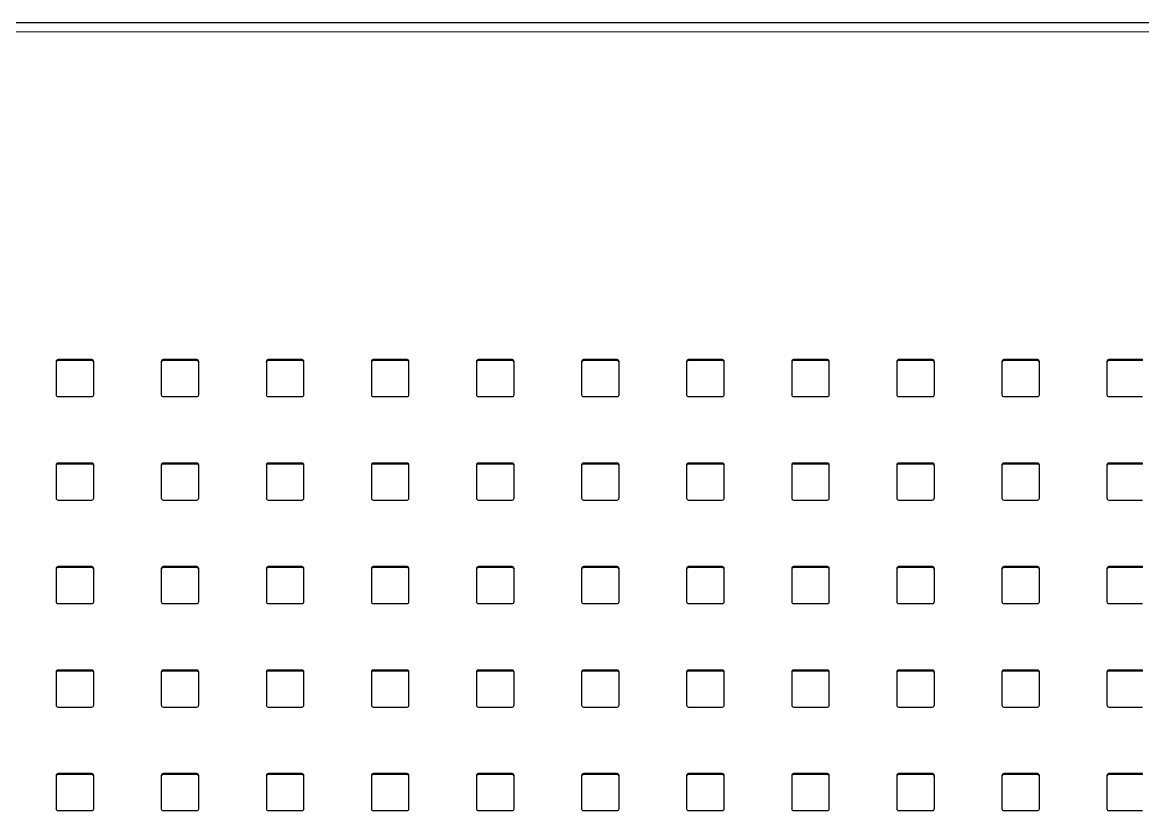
# Model space of a CAD drawing. Header units: millimetres. Extents: x -218071 to -203542, y 15363 to 51382.
# Drawn here: x -217608.8 to -217578.95, y 51361.04 to 51382.04 of the extents above; entities that cross this region are included whole.
import ezdxf

# ---------------------------------------------------------------- set-up
doc = ezdxf.new("R2010")
doc.units = ezdxf.units.MM
doc.header["$LTSCALE"] = 4
doc.layers.add('TPF-EQUIPEMENT', color=7, linetype='Continuous')

msp = doc.modelspace()

# ---------------------------------------------------------------- linework, layer by layer
at = {"layer": 'TPF-EQUIPEMENT', "color": 7, "linetype": 'Continuous', "lineweight": 25, "transparency": 33554671}
for p, q in [((-217638.703, 51382.036), (-217444.503, 51382.036)), ((-217606.952, 51373.053), (-217607.852, 51373.053)), ((-217604.152, 51373.053), (-217605.052, 51373.053)), ((-217601.352, 51373.053), (-217602.252, 51373.053)), ((-217598.552, 51373.053), (-217599.452, 51373.053)), ((-217595.752, 51373.053), (-217596.652, 51373.053)), ((-217592.952, 51373.053), (-217593.852, 51373.053)), ((-217590.152, 51373.053), (-217591.052, 51373.053)), ((-217587.352, 51373.053), (-217588.252, 51373.053)), ((-217584.552, 51373.053), (-217585.452, 51373.053)), ((-217581.752, 51373.053), (-217582.652, 51373.053)), ((-217578.952, 51373.053), (-217579.852, 51373.053)), ((-217607.902, 51373.004), (-217607.902, 51372.118)), ((-217606.952, 51373.027), (-217607.852, 51373.027)), ((-217606.902, 51372.118), (-217606.902, 51373.004)), ((-217605.102, 51373.004), (-217605.102, 51372.118)), ((-217604.152, 51373.027), (-217605.052, 51373.027)), ((-217604.102, 51372.118), (-217604.102, 51373.004)), ((-217602.302, 51373.004), (-217602.302, 51372.118)), ((-217601.352, 51373.027), (-217602.252, 51373.027)), ((-217601.302, 51372.118), (-217601.302, 51373.004)), ((-217599.502, 51373.004), (-217599.502, 51372.118)), ((-217598.552, 51373.027), (-217599.452, 51373.027)), ((-217598.502, 51372.118), (-217598.502, 51373.004)), ((-217596.702, 51373.004), (-217596.702, 51372.118)), ((-217595.752, 51373.027), (-217596.652, 51373.027)), ((-217595.702, 51372.118), (-217595.702, 51373.004)), ((-217593.902, 51373.004), (-217593.902, 51372.118)), ((-217592.952, 51373.027), (-217593.852, 51373.027)), ((-217592.902, 51372.118), (-217592.902, 51373.004)), ((-217591.102, 51373.004), (-217591.102, 51372.118)), ((-217590.152, 51373.027), (-217591.052, 51373.027)), ((-217590.102, 51372.118), (-217590.102, 51373.004)), ((-217588.302, 51373.004), (-217588.302, 51372.118)), ((-217587.352, 51373.027), (-217588.252, 51373.027)), ((-217587.302, 51372.118), (-217587.302, 51373.004)), ((-217585.502, 51373.004), (-217585.502, 51372.118)), ((-217584.552, 51373.027), (-217585.452, 51373.027)), ((-217584.502, 51372.118), (-217584.502, 51373.004)), ((-217582.702, 51373.004), (-217582.702, 51372.118)), ((-217581.752, 51373.027), (-217582.652, 51373.027)), ((-217581.702, 51372.118), (-217581.702, 51373.004)), ((-217579.902, 51373.004), (-217579.902, 51372.118)), ((-217578.952, 51373.027), (-217579.852, 51373.027)), ((-217607.852, 51372.069), (-217606.952, 51372.069)), ((-217605.052, 51372.069), (-217604.152, 51372.069)), ((-217602.252, 51372.069), (-217601.352, 51372.069)), ((-217599.452, 51372.069), (-217598.552, 51372.069)), ((-217596.652, 51372.069), (-217595.752, 51372.069)), ((-217593.852, 51372.069), (-217592.952, 51372.069)), ((-217591.052, 51372.069), (-217590.152, 51372.069)), ((-217588.252, 51372.069), (-217587.352, 51372.069)), ((-217585.452, 51372.069), (-217584.552, 51372.069)), ((-217582.652, 51372.069), (-217581.752, 51372.069)), ((-217579.852, 51372.069), (-217578.952, 51372.069)), ((-217607.902, 51370.247), (-217607.902, 51369.36)), ((-217606.952, 51370.296), (-217607.852, 51370.296)), ((-217606.952, 51370.27), (-217607.852, 51370.27)), ((-217606.902, 51369.36), (-217606.902, 51370.247)), ((-217605.102, 51370.247), (-217605.102, 51369.36)), ((-217604.152, 51370.296), (-217605.052, 51370.296)), ((-217604.152, 51370.27), (-217605.052, 51370.27)), ((-217604.102, 51369.36), (-217604.102, 51370.247)), ((-217602.302, 51370.247), (-217602.302, 51369.36)), ((-217601.352, 51370.296), (-217602.252, 51370.296)), ((-217601.352, 51370.27), (-217602.252, 51370.27)), ((-217601.302, 51369.36), (-217601.302, 51370.247)), ((-217599.502, 51370.247), (-217599.502, 51369.36)), ((-217598.552, 51370.296), (-217599.452, 51370.296)), ((-217598.552, 51370.27), (-217599.452, 51370.27)), ((-217598.502, 51369.36), (-217598.502, 51370.247)), ((-217596.702, 51370.247), (-217596.702, 51369.36)), ((-217595.752, 51370.296), (-217596.652, 51370.296)), ((-217595.752, 51370.27), (-217596.652, 51370.27)), ((-217595.702, 51369.36), (-217595.702, 51370.247)), ((-217593.902, 51370.247), (-217593.902, 51369.36)), ((-217592.952, 51370.296), (-217593.852, 51370.296)), ((-217592.952, 51370.27), (-217593.852, 51370.27)), ((-217592.902, 51369.36), (-217592.902, 51370.247)), ((-217591.102, 51370.247), (-217591.102, 51369.36)), ((-217590.152, 51370.296), (-217591.052, 51370.296)), ((-217590.152, 51370.27), (-217591.052, 51370.27)), ((-217590.102, 51369.36), (-217590.102, 51370.247)), ((-217588.302, 51370.247), (-217588.302, 51369.36)), ((-217587.352, 51370.296), (-217588.252, 51370.296)), ((-217587.352, 51370.27), (-217588.252, 51370.27)), ((-217587.302, 51369.36), (-217587.302, 51370.247)), ((-217585.502, 51370.247), (-217585.502, 51369.36)), ((-217584.552, 51370.296), (-217585.452, 51370.296)), ((-217584.552, 51370.27), (-217585.452, 51370.27)), ((-217584.502, 51369.36), (-217584.502, 51370.247)), ((-217582.702, 51370.247), (-217582.702, 51369.36)), ((-217581.752, 51370.296), (-217582.652, 51370.296)), ((-217581.752, 51370.27), (-217582.652, 51370.27)), ((-217581.702, 51369.36), (-217581.702, 51370.247)), ((-217579.902, 51370.247), (-217579.902, 51369.36)), ((-217578.952, 51370.296), (-217579.852, 51370.296)), ((-217578.952, 51370.27), (-217579.852, 51370.27)), ((-217607.852, 51369.311), (-217606.952, 51369.311)), ((-217605.052, 51369.311), (-217604.152, 51369.311)), ((-217602.252, 51369.311), (-217601.352, 51369.311)), ((-217599.452, 51369.311), (-217598.552, 51369.311)), ((-217596.652, 51369.311), (-217595.752, 51369.311)), ((-217593.852, 51369.311), (-217592.952, 51369.311)), ((-217591.052, 51369.311), (-217590.152, 51369.311)), ((-217588.252, 51369.311), (-217587.352, 51369.311)), ((-217585.452, 51369.311), (-217584.552, 51369.311)), ((-217582.652, 51369.311), (-217581.752, 51369.311)), ((-217579.852, 51369.311), (-217578.952, 51369.311)), ((-217607.902, 51367.489), (-217607.902, 51366.603)), ((-217606.952, 51367.538), (-217607.852, 51367.538)), ((-217606.952, 51367.512), (-217607.852, 51367.512)), ((-217606.902, 51366.603), (-217606.902, 51367.489)), ((-217605.102, 51367.489), (-217605.102, 51366.603)), ((-217604.152, 51367.538), (-217605.052, 51367.538)), ((-217604.152, 51367.512), (-217605.052, 51367.512)), ((-217604.102, 51366.603), (-217604.102, 51367.489)), ((-217602.302, 51367.489), (-217602.302, 51366.603)), ((-217601.352, 51367.538), (-217602.252, 51367.538)), ((-217601.352, 51367.512), (-217602.252, 51367.512)), ((-217601.302, 51366.603), (-217601.302, 51367.489)), ((-217599.502, 51367.489), (-217599.502, 51366.603)), ((-217598.552, 51367.538), (-217599.452, 51367.538)), ((-217598.552, 51367.512), (-217599.452, 51367.512)), ((-217598.502, 51366.603), (-217598.502, 51367.489)), ((-217596.702, 51367.489), (-217596.702, 51366.603)), ((-217595.752, 51367.538), (-217596.652, 51367.538)), ((-217595.752, 51367.512), (-217596.652, 51367.512)), ((-217595.702, 51366.603), (-217595.702, 51367.489)), ((-217593.902, 51367.489), (-217593.902, 51366.603)), ((-217592.952, 51367.538), (-217593.852, 51367.538)), ((-217592.952, 51367.512), (-217593.852, 51367.512)), ((-217592.902, 51366.603), (-217592.902, 51367.489)), ((-217591.102, 51367.489), (-217591.102, 51366.603)), ((-217590.152, 51367.538), (-217591.052, 51367.538)), ((-217590.152, 51367.512), (-217591.052, 51367.512)), ((-217590.102, 51366.603), (-217590.102, 51367.489)), ((-217588.302, 51367.489), (-217588.302, 51366.603)), ((-217587.352, 51367.538), (-217588.252, 51367.538)), ((-217587.352, 51367.512), (-217588.252, 51367.512)), ((-217587.302, 51366.603), (-217587.302, 51367.489)), ((-217585.502, 51367.489), (-217585.502, 51366.603)), ((-217584.552, 51367.538), (-217585.452, 51367.538)), ((-217584.552, 51367.512), (-217585.452, 51367.512)), ((-217584.502, 51366.603), (-217584.502, 51367.489)), ((-217582.702, 51367.489), (-217582.702, 51366.603)), ((-217581.752, 51367.538), (-217582.652, 51367.538)), ((-217581.752, 51367.512), (-217582.652, 51367.512)), ((-217581.702, 51366.603), (-217581.702, 51367.489)), ((-217579.902, 51367.489), (-217579.902, 51366.603)), ((-217578.952, 51367.538), (-217579.852, 51367.538)), ((-217578.952, 51367.512), (-217579.852, 51367.512)), ((-217607.852, 51366.554), (-217606.952, 51366.554)), ((-217605.052, 51366.554), (-217604.152, 51366.554)), ((-217602.252, 51366.554), (-217601.352, 51366.554)), ((-217599.452, 51366.554), (-217598.552, 51366.554)), ((-217596.652, 51366.554), (-217595.752, 51366.554)), ((-217593.852, 51366.554), (-217592.952, 51366.554)), ((-217591.052, 51366.554), (-217590.152, 51366.554)), ((-217588.252, 51366.554), (-217587.352, 51366.554)), ((-217585.452, 51366.554), (-217584.552, 51366.554)), ((-217582.652, 51366.554), (-217581.752, 51366.554)), ((-217579.852, 51366.554), (-217578.952, 51366.554)), ((-217607.902, 51364.732), (-217607.902, 51363.845)), ((-217606.952, 51364.781), (-217607.852, 51364.781)), ((-217606.952, 51364.755), (-217607.852, 51364.755)), ((-217606.902, 51363.845), (-217606.902, 51364.732)), ((-217605.102, 51364.732), (-217605.102, 51363.845)), ((-217604.152, 51364.781), (-217605.052, 51364.781)), ((-217604.152, 51364.755), (-217605.052, 51364.755)), ((-217604.102, 51363.845), (-217604.102, 51364.732)), ((-217602.302, 51364.732), (-217602.302, 51363.845)), ((-217601.352, 51364.781), (-217602.252, 51364.781)), ((-217601.352, 51364.755), (-217602.252, 51364.755)), ((-217601.302, 51363.845), (-217601.302, 51364.732)), ((-217599.502, 51364.732), (-217599.502, 51363.845)), ((-217598.552, 51364.781), (-217599.452, 51364.781)), ((-217598.552, 51364.755), (-217599.452, 51364.755)), ((-217598.502, 51363.845), (-217598.502, 51364.732)), ((-217596.702, 51364.732), (-217596.702, 51363.845)), ((-217595.752, 51364.781), (-217596.652, 51364.781)), ((-217595.752, 51364.755), (-217596.652, 51364.755)), ((-217595.702, 51363.845), (-217595.702, 51364.732)), ((-217593.902, 51364.732), (-217593.902, 51363.845)), ((-217592.952, 51364.781), (-217593.852, 51364.781)), ((-217592.952, 51364.755), (-217593.852, 51364.755)), ((-217592.902, 51363.845), (-217592.902, 51364.732)), ((-217591.102, 51364.732), (-217591.102, 51363.845)), ((-217590.152, 51364.781), (-217591.052, 51364.781)), ((-217590.152, 51364.755), (-217591.052, 51364.755)), ((-217590.102, 51363.845), (-217590.102, 51364.732)), ((-217588.302, 51364.732), (-217588.302, 51363.845)), ((-217587.352, 51364.781), (-217588.252, 51364.781)), ((-217587.352, 51364.755), (-217588.252, 51364.755)), ((-217587.302, 51363.845), (-217587.302, 51364.732)), ((-217585.502, 51364.732), (-217585.502, 51363.845)), ((-217584.552, 51364.781), (-217585.452, 51364.781)), ((-217584.552, 51364.755), (-217585.452, 51364.755)), ((-217584.502, 51363.845), (-217584.502, 51364.732)), ((-217582.702, 51364.732), (-217582.702, 51363.845)), ((-217581.752, 51364.781), (-217582.652, 51364.781)), ((-217581.752, 51364.755), (-217582.652, 51364.755)), ((-217581.702, 51363.845), (-217581.702, 51364.732)), ((-217579.902, 51364.732), (-217579.902, 51363.845)), ((-217578.952, 51364.781), (-217579.852, 51364.781)), ((-217578.952, 51364.755), (-217579.852, 51364.755)), ((-217607.852, 51363.796), (-217606.952, 51363.796)), ((-217605.052, 51363.796), (-217604.152, 51363.796)), ((-217602.252, 51363.796), (-217601.352, 51363.796)), ((-217599.452, 51363.796), (-217598.552, 51363.796)), ((-217596.652, 51363.796), (-217595.752, 51363.796)), ((-217593.852, 51363.796), (-217592.952, 51363.796)), ((-217591.052, 51363.796), (-217590.152, 51363.796)), ((-217588.252, 51363.796), (-217587.352, 51363.796)), ((-217585.452, 51363.796), (-217584.552, 51363.796)), ((-217582.652, 51363.796), (-217581.752, 51363.796)), ((-217579.852, 51363.796), (-217578.952, 51363.796)), ((-217606.952, 51362.024), (-217607.852, 51362.024)), ((-217604.152, 51362.024), (-217605.052, 51362.024)), ((-217601.352, 51362.024), (-217602.252, 51362.024)), ((-217598.552, 51362.024), (-217599.452, 51362.024)), ((-217595.752, 51362.024), (-217596.652, 51362.024)), ((-217592.952, 51362.024), (-217593.852, 51362.024)), ((-217590.152, 51362.024), (-217591.052, 51362.024)), ((-217587.352, 51362.024), (-217588.252, 51362.024)), ((-217584.552, 51362.024), (-217585.452, 51362.024)), ((-217581.752, 51362.024), (-217582.652, 51362.024)), ((-217578.952, 51362.024), (-217579.852, 51362.024)), ((-217607.902, 51361.974), (-217607.902, 51361.088)), ((-217606.952, 51361.998), (-217607.852, 51361.998)), ((-217606.902, 51361.088), (-217606.902, 51361.974)), ((-217605.102, 51361.974), (-217605.102, 51361.088)), ((-217604.152, 51361.998), (-217605.052, 51361.998)), ((-217604.102, 51361.088), (-217604.102, 51361.974)), ((-217602.302, 51361.974), (-217602.302, 51361.088)), ((-217601.352, 51361.998), (-217602.252, 51361.998)), ((-217601.302, 51361.088), (-217601.302, 51361.974)), ((-217599.502, 51361.974), (-217599.502, 51361.088)), ((-217598.552, 51361.998), (-217599.452, 51361.998)), ((-217598.502, 51361.088), (-217598.502, 51361.974)), ((-217596.702, 51361.974), (-217596.702, 51361.088)), ((-217595.752, 51361.998), (-217596.652, 51361.998)), ((-217595.702, 51361.088), (-217595.702, 51361.974)), ((-217593.902, 51361.974), (-217593.902, 51361.088)), ((-217592.952, 51361.998), (-217593.852, 51361.998)), ((-217592.902, 51361.088), (-217592.902, 51361.974)), ((-217591.102, 51361.974), (-217591.102, 51361.088)), ((-217590.152, 51361.998), (-217591.052, 51361.998)), ((-217590.102, 51361.088), (-217590.102, 51361.974)), ((-217588.302, 51361.974), (-217588.302, 51361.088)), ((-217587.352, 51361.998), (-217588.252, 51361.998)), ((-217587.302, 51361.088), (-217587.302, 51361.974)), ((-217585.502, 51361.974), (-217585.502, 51361.088)), ((-217584.552, 51361.998), (-217585.452, 51361.998)), ((-217584.502, 51361.088), (-217584.502, 51361.974)), ((-217582.702, 51361.974), (-217582.702, 51361.088)), ((-217581.752, 51361.998), (-217582.652, 51361.998)), ((-217581.702, 51361.088), (-217581.702, 51361.974)), ((-217579.902, 51361.974), (-217579.902, 51361.088)), ((-217578.952, 51361.998), (-217579.852, 51361.998)), ((-217607.852, 51361.039), (-217606.952, 51361.039)), ((-217605.052, 51361.039), (-217604.152, 51361.039)), ((-217602.252, 51361.039), (-217601.352, 51361.039)), ((-217599.452, 51361.039), (-217598.552, 51361.039)), ((-217596.652, 51361.039), (-217595.752, 51361.039)), ((-217593.852, 51361.039), (-217592.952, 51361.039)), ((-217591.052, 51361.039), (-217590.152, 51361.039)), ((-217588.252, 51361.039), (-217587.352, 51361.039)), ((-217585.452, 51361.039), (-217584.552, 51361.039)), ((-217582.652, 51361.039), (-217581.752, 51361.039)), ((-217579.852, 51361.039), (-217578.952, 51361.039))]:
    msp.add_line(p, q, dxfattribs=at)
at = {"layer": 'TPF-EQUIPEMENT', "color": 8, "linetype": 'Continuous', "lineweight": 18, "transparency": 33554671}
for p, q in [((-217638.703, 51381.788), (-217444.503, 51381.788)), ((-217607.852, 51373.027), (-217607.852, 51373.053)), ((-217606.952, 51373.027), (-217606.952, 51373.053)), ((-217605.052, 51373.027), (-217605.052, 51373.053)), ((-217604.152, 51373.027), (-217604.152, 51373.053)), ((-217602.252, 51373.027), (-217602.252, 51373.053)), ((-217601.352, 51373.027), (-217601.352, 51373.053)), ((-217599.452, 51373.027), (-217599.452, 51373.053)), ((-217598.552, 51373.027), (-217598.552, 51373.053)), ((-217596.652, 51373.027), (-217596.652, 51373.053)), ((-217595.752, 51373.027), (-217595.752, 51373.053)), ((-217593.852, 51373.027), (-217593.852, 51373.053)), ((-217592.952, 51373.027), (-217592.952, 51373.053)), ((-217591.052, 51373.027), (-217591.052, 51373.053)), ((-217590.152, 51373.027), (-217590.152, 51373.053)), ((-217588.252, 51373.027), (-217588.252, 51373.053)), ((-217587.352, 51373.027), (-217587.352, 51373.053)), ((-217585.452, 51373.027), (-217585.452, 51373.053)), ((-217584.552, 51373.027), (-217584.552, 51373.053)), ((-217582.652, 51373.027), (-217582.652, 51373.053)), ((-217581.752, 51373.027), (-217581.752, 51373.053)), ((-217579.852, 51373.027), (-217579.852, 51373.053)), ((-217578.952, 51373.027), (-217578.952, 51373.053)), ((-217607.852, 51370.27), (-217607.852, 51370.296)), ((-217606.952, 51370.27), (-217606.952, 51370.296)), ((-217605.052, 51370.27), (-217605.052, 51370.296)), ((-217604.152, 51370.27), (-217604.152, 51370.296)), ((-217602.252, 51370.27), (-217602.252, 51370.296)), ((-217601.352, 51370.27), (-217601.352, 51370.296)), ((-217599.452, 51370.27), (-217599.452, 51370.296)), ((-217598.552, 51370.27), (-217598.552, 51370.296)), ((-217596.652, 51370.27), (-217596.652, 51370.296)), ((-217595.752, 51370.27), (-217595.752, 51370.296)), ((-217593.852, 51370.27), (-217593.852, 51370.296)), ((-217592.952, 51370.27), (-217592.952, 51370.296)), ((-217591.052, 51370.27), (-217591.052, 51370.296)), ((-217590.152, 51370.27), (-217590.152, 51370.296)), ((-217588.252, 51370.27), (-217588.252, 51370.296)), ((-217587.352, 51370.27), (-217587.352, 51370.296)), ((-217585.452, 51370.27), (-217585.452, 51370.296)), ((-217584.552, 51370.27), (-217584.552, 51370.296)), ((-217582.652, 51370.27), (-217582.652, 51370.296)), ((-217581.752, 51370.27), (-217581.752, 51370.296)), ((-217579.852, 51370.27), (-217579.852, 51370.296)), ((-217578.952, 51370.27), (-217578.952, 51370.296)), ((-217607.852, 51367.512), (-217607.852, 51367.538)), ((-217606.952, 51367.512), (-217606.952, 51367.538)), ((-217605.052, 51367.512), (-217605.052, 51367.538)), ((-217604.152, 51367.512), (-217604.152, 51367.538)), ((-217602.252, 51367.512), (-217602.252, 51367.538)), ((-217601.352, 51367.512), (-217601.352, 51367.538)), ((-217599.452, 51367.512), (-217599.452, 51367.538)), ((-217598.552, 51367.512), (-217598.552, 51367.538)), ((-217596.652, 51367.512), (-217596.652, 51367.538)), ((-217595.752, 51367.512), (-217595.752, 51367.538)), ((-217593.852, 51367.512), (-217593.852, 51367.538)), ((-217592.952, 51367.512), (-217592.952, 51367.538)), ((-217591.052, 51367.512), (-217591.052, 51367.538)), ((-217590.152, 51367.512), (-217590.152, 51367.538)), ((-217588.252, 51367.512), (-217588.252, 51367.538)), ((-217587.352, 51367.512), (-217587.352, 51367.538)), ((-217585.452, 51367.512), (-217585.452, 51367.538)), ((-217584.552, 51367.512), (-217584.552, 51367.538)), ((-217582.652, 51367.512), (-217582.652, 51367.538)), ((-217581.752, 51367.512), (-217581.752, 51367.538)), ((-217579.852, 51367.512), (-217579.852, 51367.538)), ((-217578.952, 51367.512), (-217578.952, 51367.538)), ((-217607.852, 51364.755), (-217607.852, 51364.781)), ((-217606.952, 51364.755), (-217606.952, 51364.781)), ((-217605.052, 51364.755), (-217605.052, 51364.781)), ((-217604.152, 51364.755), (-217604.152, 51364.781)), ((-217602.252, 51364.755), (-217602.252, 51364.781)), ((-217601.352, 51364.755), (-217601.352, 51364.781)), ((-217599.452, 51364.755), (-217599.452, 51364.781)), ((-217598.552, 51364.755), (-217598.552, 51364.781)), ((-217596.652, 51364.755), (-217596.652, 51364.781)), ((-217595.752, 51364.755), (-217595.752, 51364.781)), ((-217593.852, 51364.755), (-217593.852, 51364.781)), ((-217592.952, 51364.755), (-217592.952, 51364.781)), ((-217591.052, 51364.755), (-217591.052, 51364.781)), ((-217590.152, 51364.755), (-217590.152, 51364.781)), ((-217588.252, 51364.755), (-217588.252, 51364.781)), ((-217587.352, 51364.755), (-217587.352, 51364.781)), ((-217585.452, 51364.755), (-217585.452, 51364.781)), ((-217584.552, 51364.755), (-217584.552, 51364.781)), ((-217582.652, 51364.755), (-217582.652, 51364.781)), ((-217581.752, 51364.755), (-217581.752, 51364.781)), ((-217579.852, 51364.755), (-217579.852, 51364.781)), ((-217578.952, 51364.755), (-217578.952, 51364.781)), ((-217607.852, 51361.998), (-217607.852, 51362.024)), ((-217606.952, 51361.998), (-217606.952, 51362.024)), ((-217605.052, 51361.998), (-217605.052, 51362.024)), ((-217604.152, 51361.998), (-217604.152, 51362.024)), ((-217602.252, 51361.998), (-217602.252, 51362.024)), ((-217601.352, 51361.998), (-217601.352, 51362.024)), ((-217599.452, 51361.998), (-217599.452, 51362.024)), ((-217598.552, 51361.998), (-217598.552, 51362.024)), ((-217596.652, 51361.998), (-217596.652, 51362.024)), ((-217595.752, 51361.998), (-217595.752, 51362.024)), ((-217593.852, 51361.998), (-217593.852, 51362.024)), ((-217592.952, 51361.998), (-217592.952, 51362.024)), ((-217591.052, 51361.998), (-217591.052, 51362.024)), ((-217590.152, 51361.998), (-217590.152, 51362.024)), ((-217588.252, 51361.998), (-217588.252, 51362.024)), ((-217587.352, 51361.998), (-217587.352, 51362.024)), ((-217585.452, 51361.998), (-217585.452, 51362.024)), ((-217584.552, 51361.998), (-217584.552, 51362.024)), ((-217582.652, 51361.998), (-217582.652, 51362.024)), ((-217581.752, 51361.998), (-217581.752, 51362.024)), ((-217579.852, 51361.998), (-217579.852, 51362.024)), ((-217578.952, 51361.998), (-217578.952, 51362.024))]:
    msp.add_line(p, q, dxfattribs=at)
at = {"layer": 'TPF-EQUIPEMENT', "color": 7, "linetype": 'Continuous', "lineweight": 25, "transparency": 33554671}
for centre, start, end in [((-217607.853, 51373.004), 89.5648, 179.5581), ((-217606.952, 51373.004), 0.4419, 90.4352), ((-217605.053, 51373.004), 89.5648, 179.5581), ((-217604.152, 51373.004), 0.4419, 90.4352), ((-217602.253, 51373.004), 89.5648, 179.5581), ((-217601.352, 51373.004), 0.4419, 90.4352), ((-217599.453, 51373.004), 89.5648, 179.5581), ((-217598.552, 51373.004), 0.4419, 90.4352), ((-217596.653, 51373.004), 89.5648, 179.5581), ((-217595.752, 51373.004), 0.4419, 90.4352), ((-217593.853, 51373.004), 89.5648, 179.5581), ((-217592.952, 51373.004), 0.4419, 90.4352), ((-217591.053, 51373.004), 89.5648, 179.5581), ((-217590.152, 51373.004), 0.4419, 90.4352), ((-217588.253, 51373.004), 89.5648, 179.5581), ((-217587.352, 51373.004), 0.4419, 90.4352), ((-217585.453, 51373.004), 89.5648, 179.5581), ((-217584.552, 51373.004), 0.4419, 90.4352), ((-217582.653, 51373.004), 89.5648, 179.5581), ((-217581.752, 51373.004), 0.4419, 90.4352), ((-217579.853, 51373.004), 89.5648, 179.5581), ((-217607.853, 51372.978), 89.5648, 179.5581), ((-217606.952, 51372.978), 0.4419, 90.4352), ((-217605.053, 51372.978), 89.5648, 179.5581), ((-217604.152, 51372.978), 0.4419, 90.4352), ((-217602.253, 51372.978), 89.5648, 179.5581), ((-217601.352, 51372.978), 0.4419, 90.4352), ((-217599.453, 51372.978), 89.5648, 179.5581), ((-217598.552, 51372.978), 0.4419, 90.4352), ((-217596.653, 51372.978), 89.5648, 179.5581), ((-217595.752, 51372.978), 0.4419, 90.4352), ((-217593.853, 51372.978), 89.5648, 179.5581), ((-217592.952, 51372.978), 0.4419, 90.4352), ((-217591.053, 51372.978), 89.5648, 179.5581), ((-217590.152, 51372.978), 0.4419, 90.4352), ((-217588.253, 51372.978), 89.5648, 179.5581), ((-217587.352, 51372.978), 0.4419, 90.4352), ((-217585.453, 51372.978), 89.5648, 179.5581), ((-217584.552, 51372.978), 0.4419, 90.4352), ((-217582.653, 51372.978), 89.5648, 179.5581), ((-217581.752, 51372.978), 0.4419, 90.4352), ((-217579.853, 51372.978), 89.5648, 179.5581), ((-217607.853, 51372.118), 180.4419, 270.4352), ((-217606.952, 51372.118), 269.5648, 359.5581), ((-217605.053, 51372.118), 180.4419, 270.4352), ((-217604.152, 51372.118), 269.5648, 359.5581), ((-217602.253, 51372.118), 180.4419, 270.4352), ((-217601.352, 51372.118), 269.5648, 359.5581), ((-217599.453, 51372.118), 180.4419, 270.4352), ((-217598.552, 51372.118), 269.5648, 359.5581), ((-217596.653, 51372.118), 180.4419, 270.4352), ((-217595.752, 51372.118), 269.5648, 359.5581), ((-217593.853, 51372.118), 180.4419, 270.4352), ((-217592.952, 51372.118), 269.5648, 359.5581), ((-217591.053, 51372.118), 180.4419, 270.4352), ((-217590.152, 51372.118), 269.5648, 359.5581), ((-217588.253, 51372.118), 180.4419, 270.4352), ((-217587.352, 51372.118), 269.5648, 359.5581), ((-217585.453, 51372.118), 180.4419, 270.4352), ((-217584.552, 51372.118), 269.5648, 359.5581), ((-217582.653, 51372.118), 180.4419, 270.4352), ((-217581.752, 51372.118), 269.5648, 359.5581), ((-217579.853, 51372.118), 180.4419, 270.4352), ((-217607.853, 51370.246), 89.5648, 179.5581), ((-217607.853, 51370.22), 89.5648, 179.5581), ((-217606.952, 51370.246), 0.4419, 90.4352), ((-217606.952, 51370.22), 0.4419, 90.4352), ((-217605.053, 51370.246), 89.5648, 179.5581), ((-217605.053, 51370.22), 89.5648, 179.5581), ((-217604.152, 51370.246), 0.4419, 90.4352), ((-217604.152, 51370.22), 0.4419, 90.4352), ((-217602.253, 51370.246), 89.5648, 179.5581), ((-217602.253, 51370.22), 89.5648, 179.5581), ((-217601.352, 51370.246), 0.4419, 90.4352), ((-217601.352, 51370.22), 0.4419, 90.4352), ((-217599.453, 51370.246), 89.5648, 179.5581), ((-217599.453, 51370.22), 89.5648, 179.5581), ((-217598.552, 51370.246), 0.4419, 90.4352), ((-217598.552, 51370.22), 0.4419, 90.4352), ((-217596.653, 51370.246), 89.5648, 179.5581), ((-217596.653, 51370.22), 89.5648, 179.5581), ((-217595.752, 51370.246), 0.4419, 90.4352), ((-217595.752, 51370.22), 0.4419, 90.4352), ((-217593.853, 51370.246), 89.5648, 179.5581), ((-217593.853, 51370.22), 89.5648, 179.5581), ((-217592.952, 51370.246), 0.4419, 90.4352), ((-217592.952, 51370.22), 0.4419, 90.4352), ((-217591.053, 51370.246), 89.5648, 179.5581), ((-217591.053, 51370.22), 89.5648, 179.5581), ((-217590.152, 51370.246), 0.4419, 90.4352), ((-217590.152, 51370.22), 0.4419, 90.4352), ((-217588.253, 51370.246), 89.5648, 179.5581), ((-217588.253, 51370.22), 89.5648, 179.5581), ((-217587.352, 51370.246), 0.4419, 90.4352), ((-217587.352, 51370.22), 0.4419, 90.4352), ((-217585.453, 51370.246), 89.5648, 179.5581), ((-217585.453, 51370.22), 89.5648, 179.5581), ((-217584.552, 51370.246), 0.4419, 90.4352), ((-217584.552, 51370.22), 0.4419, 90.4352), ((-217582.653, 51370.246), 89.5648, 179.5581), ((-217582.653, 51370.22), 89.5648, 179.5581), ((-217581.752, 51370.246), 0.4419, 90.4352), ((-217581.752, 51370.22), 0.4419, 90.4352), ((-217579.853, 51370.246), 89.5648, 179.5581), ((-217579.853, 51370.22), 89.5648, 179.5581), ((-217607.853, 51369.361), 180.4419, 270.4352), ((-217606.952, 51369.361), 269.5648, 359.5581), ((-217605.053, 51369.361), 180.4419, 270.4352), ((-217604.152, 51369.361), 269.5648, 359.5581), ((-217602.253, 51369.361), 180.4419, 270.4352), ((-217601.352, 51369.361), 269.5648, 359.5581), ((-217599.453, 51369.361), 180.4419, 270.4352), ((-217598.552, 51369.361), 269.5648, 359.5581), ((-217596.653, 51369.361), 180.4419, 270.4352), ((-217595.752, 51369.361), 269.5648, 359.5581), ((-217593.853, 51369.361), 180.4419, 270.4352), ((-217592.952, 51369.361), 269.5648, 359.5581), ((-217591.053, 51369.361), 180.4419, 270.4352), ((-217590.152, 51369.361), 269.5648, 359.5581), ((-217588.253, 51369.361), 180.4419, 270.4352), ((-217587.352, 51369.361), 269.5648, 359.5581), ((-217585.453, 51369.361), 180.4419, 270.4352), ((-217584.552, 51369.361), 269.5648, 359.5581), ((-217582.653, 51369.361), 180.4419, 270.4352), ((-217581.752, 51369.361), 269.5648, 359.5581), ((-217579.853, 51369.361), 180.4419, 270.4352), ((-217607.853, 51367.489), 89.5648, 179.5581), ((-217607.853, 51367.463), 89.5648, 179.5581), ((-217606.952, 51367.489), 0.4419, 90.4352), ((-217606.952, 51367.463), 0.4419, 90.4352), ((-217605.053, 51367.489), 89.5648, 179.5581), ((-217605.053, 51367.463), 89.5648, 179.5581), ((-217604.152, 51367.489), 0.4419, 90.4352), ((-217604.152, 51367.463), 0.4419, 90.4352), ((-217602.253, 51367.489), 89.5648, 179.5581), ((-217602.253, 51367.463), 89.5648, 179.5581), ((-217601.352, 51367.489), 0.4419, 90.4352), ((-217601.352, 51367.463), 0.4419, 90.4352), ((-217599.453, 51367.489), 89.5648, 179.5581), ((-217599.453, 51367.463), 89.5648, 179.5581), ((-217598.552, 51367.489), 0.4419, 90.4352), ((-217598.552, 51367.463), 0.4419, 90.4352), ((-217596.653, 51367.489), 89.5648, 179.5581), ((-217596.653, 51367.463), 89.5648, 179.5581), ((-217595.752, 51367.489), 0.4419, 90.4352), ((-217595.752, 51367.463), 0.4419, 90.4352), ((-217593.853, 51367.489), 89.5648, 179.5581), ((-217593.853, 51367.463), 89.5648, 179.5581), ((-217592.952, 51367.489), 0.4419, 90.4352), ((-217592.952, 51367.463), 0.4419, 90.4352), ((-217591.053, 51367.489), 89.5648, 179.5581), ((-217591.053, 51367.463), 89.5648, 179.5581), ((-217590.152, 51367.489), 0.4419, 90.4352), ((-217590.152, 51367.463), 0.4419, 90.4352), ((-217588.253, 51367.489), 89.5648, 179.5581), ((-217588.253, 51367.463), 89.5648, 179.5581), ((-217587.352, 51367.489), 0.4419, 90.4352), ((-217587.352, 51367.463), 0.4419, 90.4352), ((-217585.453, 51367.489), 89.5648, 179.5581), ((-217585.453, 51367.463), 89.5648, 179.5581), ((-217584.552, 51367.489), 0.4419, 90.4352), ((-217584.552, 51367.463), 0.4419, 90.4352), ((-217582.653, 51367.489), 89.5648, 179.5581), ((-217582.653, 51367.463), 89.5648, 179.5581), ((-217581.752, 51367.489), 0.4419, 90.4352), ((-217581.752, 51367.463), 0.4419, 90.4352), ((-217579.853, 51367.489), 89.5648, 179.5581), ((-217579.853, 51367.463), 89.5648, 179.5581), ((-217607.853, 51366.603), 180.4419, 270.4352), ((-217606.952, 51366.603), 269.5648, 359.5581), ((-217605.053, 51366.603), 180.4419, 270.4352), ((-217604.152, 51366.603), 269.5648, 359.5581), ((-217602.253, 51366.603), 180.4419, 270.4352), ((-217601.352, 51366.603), 269.5648, 359.5581), ((-217599.453, 51366.603), 180.4419, 270.4352), ((-217598.552, 51366.603), 269.5648, 359.5581), ((-217596.653, 51366.603), 180.4419, 270.4352), ((-217595.752, 51366.603), 269.5648, 359.5581), ((-217593.853, 51366.603), 180.4419, 270.4352), ((-217592.952, 51366.603), 269.5648, 359.5581), ((-217591.053, 51366.603), 180.4419, 270.4352), ((-217590.152, 51366.603), 269.5648, 359.5581), ((-217588.253, 51366.603), 180.4419, 270.4352), ((-217587.352, 51366.603), 269.5648, 359.5581), ((-217585.453, 51366.603), 180.4419, 270.4352), ((-217584.552, 51366.603), 269.5648, 359.5581), ((-217582.653, 51366.603), 180.4419, 270.4352), ((-217581.752, 51366.603), 269.5648, 359.5581), ((-217579.853, 51366.603), 180.4419, 270.4352), ((-217607.853, 51364.731), 89.5648, 179.5581), ((-217607.853, 51364.705), 89.5648, 179.5581), ((-217606.952, 51364.731), 0.4419, 90.4352), ((-217606.952, 51364.705), 0.4419, 90.4352), ((-217605.053, 51364.731), 89.5648, 179.5581), ((-217605.053, 51364.705), 89.5648, 179.5581), ((-217604.152, 51364.731), 0.4419, 90.4352), ((-217604.152, 51364.705), 0.4419, 90.4352), ((-217602.253, 51364.731), 89.5648, 179.5581), ((-217602.253, 51364.705), 89.5648, 179.5581), ((-217601.352, 51364.731), 0.4419, 90.4352), ((-217601.352, 51364.705), 0.4419, 90.4352), ((-217599.453, 51364.731), 89.5648, 179.5581), ((-217599.453, 51364.705), 89.5648, 179.5581), ((-217598.552, 51364.731), 0.4419, 90.4352), ((-217598.552, 51364.705), 0.4419, 90.4352), ((-217596.653, 51364.731), 89.5648, 179.5581), ((-217596.653, 51364.705), 89.5648, 179.5581), ((-217595.752, 51364.731), 0.4419, 90.4352), ((-217595.752, 51364.705), 0.4419, 90.4352), ((-217593.853, 51364.731), 89.5648, 179.5581), ((-217593.853, 51364.705), 89.5648, 179.5581), ((-217592.952, 51364.731), 0.4419, 90.4352), ((-217592.952, 51364.705), 0.4419, 90.4352), ((-217591.053, 51364.731), 89.5648, 179.5581), ((-217591.053, 51364.705), 89.5648, 179.5581), ((-217590.152, 51364.731), 0.4419, 90.4352), ((-217590.152, 51364.705), 0.4419, 90.4352), ((-217588.253, 51364.731), 89.5648, 179.5581), ((-217588.253, 51364.705), 89.5648, 179.5581), ((-217587.352, 51364.731), 0.4419, 90.4352), ((-217587.352, 51364.705), 0.4419, 90.4352), ((-217585.453, 51364.731), 89.5648, 179.5581), ((-217585.453, 51364.705), 89.5648, 179.5581), ((-217584.552, 51364.731), 0.4419, 90.4352), ((-217584.552, 51364.705), 0.4419, 90.4352), ((-217582.653, 51364.731), 89.5648, 179.5581), ((-217582.653, 51364.705), 89.5648, 179.5581), ((-217581.752, 51364.731), 0.4419, 90.4352), ((-217581.752, 51364.705), 0.4419, 90.4352), ((-217579.853, 51364.731), 89.5648, 179.5581), ((-217579.853, 51364.705), 89.5648, 179.5581), ((-217607.853, 51363.846), 180.4419, 270.4352), ((-217606.952, 51363.846), 269.5648, 359.5581), ((-217605.053, 51363.846), 180.4419, 270.4352), ((-217604.152, 51363.846), 269.5648, 359.5581), ((-217602.253, 51363.846), 180.4419, 270.4352), ((-217601.352, 51363.846), 269.5648, 359.5581), ((-217599.453, 51363.846), 180.4419, 270.4352), ((-217598.552, 51363.846), 269.5648, 359.5581), ((-217596.653, 51363.846), 180.4419, 270.4352), ((-217595.752, 51363.846), 269.5648, 359.5581), ((-217593.853, 51363.846), 180.4419, 270.4352), ((-217592.952, 51363.846), 269.5648, 359.5581), ((-217591.053, 51363.846), 180.4419, 270.4352), ((-217590.152, 51363.846), 269.5648, 359.5581), ((-217588.253, 51363.846), 180.4419, 270.4352), ((-217587.352, 51363.846), 269.5648, 359.5581), ((-217585.453, 51363.846), 180.4419, 270.4352), ((-217584.552, 51363.846), 269.5648, 359.5581), ((-217582.653, 51363.846), 180.4419, 270.4352), ((-217581.752, 51363.846), 269.5648, 359.5581), ((-217579.853, 51363.846), 180.4419, 270.4352), ((-217607.853, 51361.974), 89.5648, 179.5581), ((-217606.952, 51361.974), 0.4419, 90.4352), ((-217605.053, 51361.974), 89.5648, 179.5581), ((-217604.152, 51361.974), 0.4419, 90.4352), ((-217602.253, 51361.974), 89.5648, 179.5581), ((-217601.352, 51361.974), 0.4419, 90.4352), ((-217599.453, 51361.974), 89.5648, 179.5581), ((-217598.552, 51361.974), 0.4419, 90.4352), ((-217596.653, 51361.974), 89.5648, 179.5581), ((-217595.752, 51361.974), 0.4419, 90.4352), ((-217593.853, 51361.974), 89.5648, 179.5581), ((-217592.952, 51361.974), 0.4419, 90.4352), ((-217591.053, 51361.974), 89.5648, 179.5581), ((-217590.152, 51361.974), 0.4419, 90.4352), ((-217588.253, 51361.974), 89.5648, 179.5581), ((-217587.352, 51361.974), 0.4419, 90.4352), ((-217585.453, 51361.974), 89.5648, 179.5581), ((-217584.552, 51361.974), 0.4419, 90.4352), ((-217582.653, 51361.974), 89.5648, 179.5581), ((-217581.752, 51361.974), 0.4419, 90.4352), ((-217579.853, 51361.974), 89.5648, 179.5581), ((-217607.853, 51361.948), 89.5648, 179.5581), ((-217606.952, 51361.948), 0.4419, 90.4352), ((-217605.053, 51361.948), 89.5648, 179.5581), ((-217604.152, 51361.948), 0.4419, 90.4352), ((-217602.253, 51361.948), 89.5648, 179.5581), ((-217601.352, 51361.948), 0.4419, 90.4352), ((-217599.453, 51361.948), 89.5648, 179.5581), ((-217598.552, 51361.948), 0.4419, 90.4352), ((-217596.653, 51361.948), 89.5648, 179.5581), ((-217595.752, 51361.948), 0.4419, 90.4352), ((-217593.853, 51361.948), 89.5648, 179.5581), ((-217592.952, 51361.948), 0.4419, 90.4352), ((-217591.053, 51361.948), 89.5648, 179.5581), ((-217590.152, 51361.948), 0.4419, 90.4352), ((-217588.253, 51361.948), 89.5648, 179.5581), ((-217587.352, 51361.948), 0.4419, 90.4352), ((-217585.453, 51361.948), 89.5648, 179.5581), ((-217584.552, 51361.948), 0.4419, 90.4352), ((-217582.653, 51361.948), 89.5648, 179.5581), ((-217581.752, 51361.948), 0.4419, 90.4352), ((-217579.853, 51361.948), 89.5648, 179.5581), ((-217607.853, 51361.088), 180.4419, 270.4352), ((-217606.952, 51361.088), 269.5648, 359.5581), ((-217605.053, 51361.088), 180.4419, 270.4352), ((-217604.152, 51361.088), 269.5648, 359.5581), ((-217602.253, 51361.088), 180.4419, 270.4352), ((-217601.352, 51361.088), 269.5648, 359.5581), ((-217599.453, 51361.088), 180.4419, 270.4352), ((-217598.552, 51361.088), 269.5648, 359.5581), ((-217596.653, 51361.088), 180.4419, 270.4352), ((-217595.752, 51361.088), 269.5648, 359.5581), ((-217593.853, 51361.088), 180.4419, 270.4352), ((-217592.952, 51361.088), 269.5648, 359.5581), ((-217591.053, 51361.088), 180.4419, 270.4352), ((-217590.152, 51361.088), 269.5648, 359.5581), ((-217588.253, 51361.088), 180.4419, 270.4352), ((-217587.352, 51361.088), 269.5648, 359.5581), ((-217585.453, 51361.088), 180.4419, 270.4352), ((-217584.552, 51361.088), 269.5648, 359.5581), ((-217582.653, 51361.088), 180.4419, 270.4352), ((-217581.752, 51361.088), 269.5648, 359.5581), ((-217579.853, 51361.088), 180.4419, 270.4352)]:
    msp.add_arc(centre, 0.0496, start, end, dxfattribs=at)

doc.saveas('drawing.dxf')
